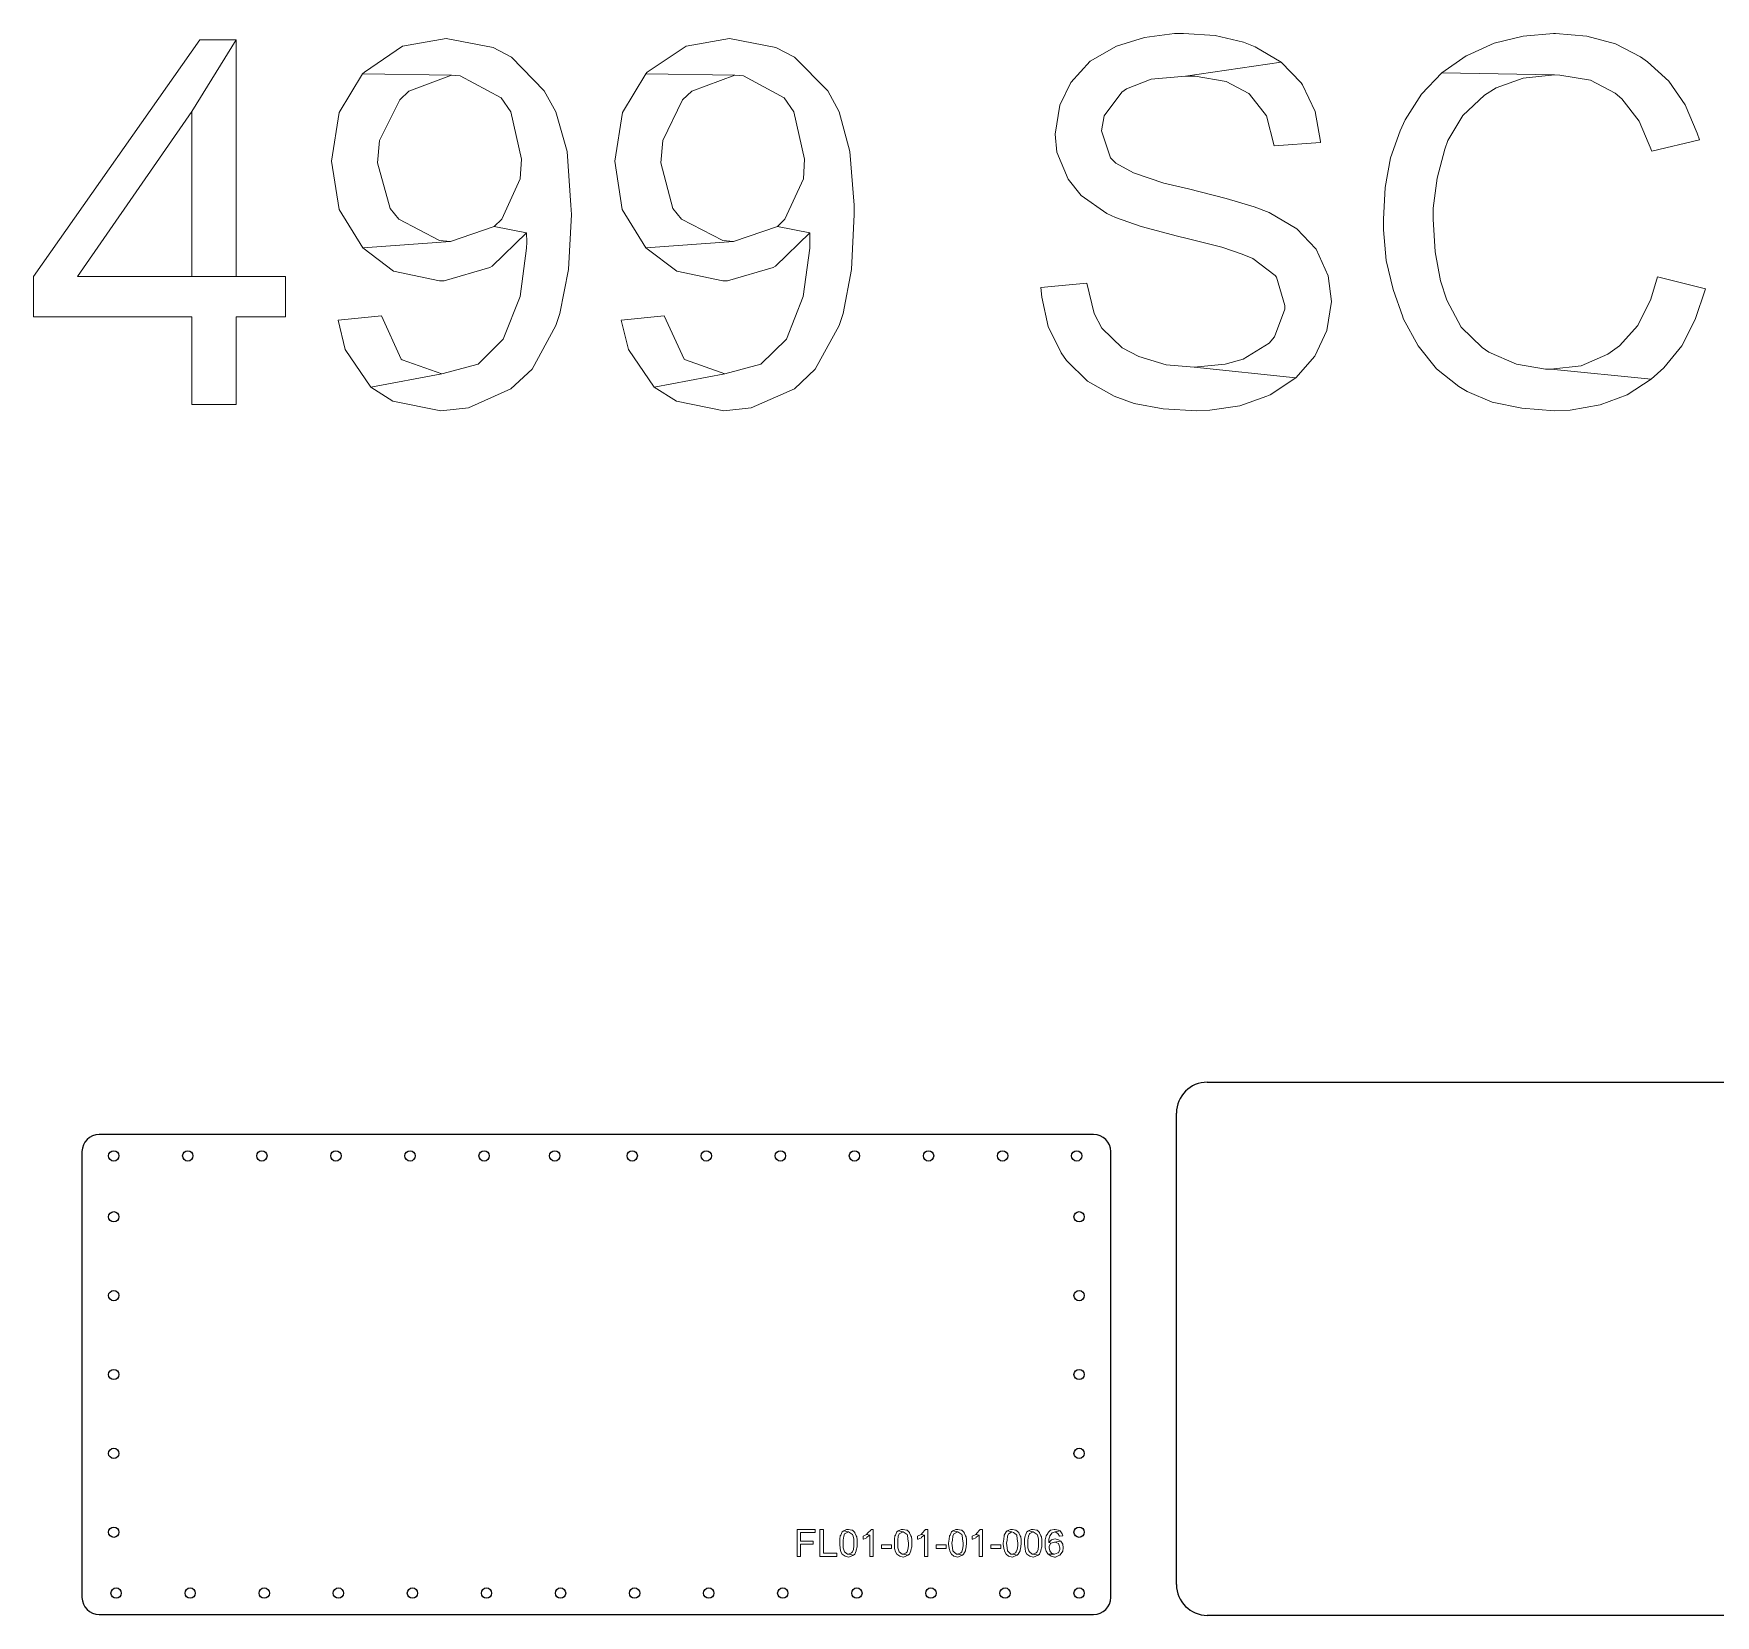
# Model space of a CAD drawing. Header units: millimetres. Extents: x 977 to 12288, y -94 to 5752.
# Drawn here: x 3372 to 4353, y 4626 to 5549 of the extents above; entities that cross this region are included whole.
import ezdxf

# ---------------------------------------------------------------- set-up
doc = ezdxf.new("R2010")
doc.units = ezdxf.units.MM

msp = doc.modelspace()

# ---------------------------------------------------------------- linework, layer by layer
at = {"color": 7, "linetype": 'Continuous', "lineweight": 25}
for p, q in [((4056.45858052, 4937.32464846), (4836.45858052, 4937.32464846)), ((4038.45858052, 4644.32464846), (4038.45858052, 4919.32464846)), ((3990.1781526, 4906.83825797), (3410.1781526, 4906.83825797)), ((3400.1781526, 4896.83825797), (3400.1781526, 4636.83825797)), ((4000.1781526, 4636.83825797), (4000.1781526, 4896.83825797)), ((3410.1781526, 4626.83825797), (3990.1781526, 4626.83825797)), ((4836.45858052, 4626.32464846), (4056.45858052, 4626.32464846))]:
    msp.add_line(p, q, dxfattribs=at)
at = {"color": 0, "lineweight": 0}
for points in [[(3490.14943117, 5545.3604979), (3468.99670236, 5545.3604979), (3371.97618621, 5407.44470606), (3371.97618621, 5383.75364979), (3464.20208383, 5383.75364979), (3464.20208383, 5332.70506426), (3490.14943117, 5332.70506426), (3490.14943117, 5383.75364979), (3518.91714235, 5383.75364979), (3518.91714235, 5407.44470606), (3490.14943117, 5407.44470606), (3397.64149717, 5407.44470606), (3464.20208383, 5503.61911305)], [(3490.14943117, 5545.3604979), (3464.20208383, 5503.61911305), (3464.20208383, 5407.44470606), (3397.64149717, 5407.44470606), (3490.14943117, 5407.44470606)], [(3612.55322189, 5546.20660706), (3587.16994731, 5541.69402491), (3564.88907297, 5526.46406017), (3563.76092743, 5525.61795101), (3615.65562211, 5524.77184186), (3620.73227703, 5524.48980548), (3644.70536968, 5511.51613181), (3650.34609736, 5503.33707667), (3656.55089781, 5475.69751102), (3655.70478866, 5464.41605566), (3644.98740606, 5440.72499939), (3640.47482392, 5436.49445363), (3659.37126165, 5432.82798063), (3659.65329804, 5427.46928933), (3659.37126165, 5423.80281634), (3655.70478866, 5395.59917793), (3645.83351521, 5370.77997612), (3631.16762324, 5356.11408415), (3610.01489443, 5350.47335646), (3568.55554596, 5342.85837409), (3581.52921963, 5334.67931895), (3609.45082166, 5329.03859127), (3625.52689556, 5330.73080957), (3650.34609736, 5341.73022856), (3662.75569826, 5353.2937203), (3676.57548109, 5378.67699488), (3678.83177216, 5385.72790448), (3683.90842707, 5411.39321544), (3685.60064538, 5443.54536323), (3685.31860899, 5448.90405453), (3683.06231792, 5480.21009317), (3676.57548109, 5503.33707667), (3669.80660787, 5515.74667757), (3650.62813375, 5535.20718808), (3639.91075115, 5540.84791576)], [(3777.82654299, 5546.20660706), (3752.44326842, 5541.69402491), (3729.88035769, 5526.46406017), (3729.03424854, 5525.61795101), (3780.92894322, 5524.77184186), (3786.00559813, 5524.48980548), (3809.6966544, 5511.51613181), (3815.33738208, 5503.33707667), (3821.54218253, 5475.69751102), (3820.97810977, 5464.41605566), (3809.97869078, 5440.72499939), (3805.74814502, 5436.49445363), (3824.64458276, 5432.82798063), (3824.64458276, 5427.46928933), (3824.64458276, 5423.80281634), (3820.69607338, 5395.59917793), (3811.10683632, 5370.77997612), (3796.15890796, 5356.11408415), (3775.00617915, 5350.47335646), (3733.82886707, 5342.85837409), (3746.80254074, 5334.67931895), (3774.44210638, 5329.03859127), (3790.51818028, 5330.73080957), (3815.61941847, 5341.73022856), (3827.74698299, 5353.2937203), (3841.84880219, 5378.67699488), (3844.10509327, 5385.72790448), (3848.8997118, 5411.39321544), (3850.5919301, 5443.54536323), (3850.5919301, 5448.90405453), (3848.05360264, 5480.21009317), (3841.84880219, 5503.33707667), (3835.07992897, 5515.74667757), (3815.61941847, 5535.20718808), (3804.90203587, 5540.84791576)], [(4042.6587077, 5549.0269709), (4037.3000164, 5549.0269709), (4019.81376059, 5546.77067983), (4003.45565031, 5541.69402491), (3988.22568556, 5532.950897), (3976.9442302, 5520.5412961), (3970.45739336, 5507.28558605), (3967.63702952, 5490.363403), (3968.76517506, 5479.92805678), (3975.25201189, 5464.13401927), (3982.86699426, 5454.54478221), (3997.81492262, 5444.109436), (4002.89157754, 5441.85314493), (4017.8395059, 5436.49445363), (4038.99223471, 5430.85372594), (4044.63296239, 5429.44354402), (4064.93958205, 5424.36688911), (4076.78511018, 5420.41837973), (4082.98991063, 5417.88005227), (4095.9635843, 5408.00877883), (4096.80969346, 5406.88063329), (4101.60431199, 5390.52252301), (4101.60431199, 5388.26623194), (4095.68154792, 5372.19015804), (4092.57914769, 5368.52368505), (4077.34918295, 5359.21648437), (4066.91383674, 5356.11408415), (4048.86350815, 5354.42186584), (4108.09114882, 5348.21706539), (4119.0905678, 5360.90870268), (4126.14147741, 5375.85663104), (4128.96184125, 5392.77881408), (4126.98758656, 5407.72674244), (4119.93667696, 5423.23874357), (4119.65464057, 5423.52077996), (4108.65522159, 5435.08427171), (4092.57914769, 5444.67350877), (4083.83601979, 5448.05794538), (4067.4779095, 5452.85256391), (4045.47907154, 5458.49329159), (4031.09521595, 5461.8777282), (4013.32692375, 5467.80049227), (4003.17361392, 5473.44121995), (4000.0712137, 5476.54362017), (3994.7125224, 5492.33765769), (3996.4047407, 5501.08078559), (4006.55805053, 5514.90056842), (4009.37841437, 5516.87482311), (4023.76226996, 5522.51555079), (4043.78685324, 5524.20776909), (4099.6300573, 5532.38682423), (4084.40009255, 5541.41198853), (4077.63121933, 5543.95031598), (4060.99107267, 5547.89882536)], [(4259.5446871, 5549.0269709), (4258.41654157, 5549.0269709), (4240.64824937, 5547.61678898), (4223.72606632, 5543.38624322), (4207.93202881, 5536.33533361), (4207.36795604, 5536.05329723), (4193.26613683, 5526.18202378), (4258.98061434, 5525.05387825), (4262.08301456, 5524.77184186), (4279.85130676, 5521.95147802), (4294.23516235, 5514.33649565), (4298.18367173, 5510.95205904), (4308.33698156, 5497.97838537), (4315.66992755, 5480.49212955), (4343.59152958, 5486.97896639), (4342.18134766, 5490.92747577), (4335.13043805, 5507.56762243), (4325.54120099, 5521.38740525), (4313.13160009, 5532.66886062), (4309.18309071, 5535.48922446), (4294.51719874, 5543.10420683), (4277.87705207, 5547.61678898)], [(4099.6300573, 5532.38682423), (4043.78685324, 5524.20776909), (4049.42758092, 5524.20776909), (4067.4779095, 5521.10536887), (4080.73361956, 5514.05445927), (4081.01565594, 5513.77242288), (4090.88692939, 5501.08078559), (4095.39951153, 5483.59452978), (4122.47500441, 5485.56878447), (4122.47500441, 5486.13285724), (4119.37260419, 5503.61911305), (4112.0396582, 5519.13111418), (4111.19354905, 5520.25925972)], [(3563.76092743, 5525.61795101), (3550.22318099, 5503.05504028), (3545.71059885, 5474.56936549), (3550.22318099, 5446.36572707), (3564.04296381, 5424.08485272), (3615.09154934, 5427.75132572), (3608.60471251, 5428.31539849), (3584.91365624, 5440.72499939), (3579.83700133, 5446.92979984), (3572.50405534, 5473.72325633), (3573.63220088, 5486.69693), (3585.47772901, 5510.38798627), (3590.83642031, 5515.46464119), (3615.65562211, 5524.77184186)], [(3729.03424854, 5525.61795101), (3715.4965021, 5503.05504028), (3710.98391995, 5474.56936549), (3715.21446571, 5446.36572707), (3729.03424854, 5424.08485272), (3780.08283407, 5427.75132572), (3773.87803361, 5428.31539849), (3749.90494096, 5440.72499939), (3744.82828605, 5446.92979984), (3737.77737644, 5473.72325633), (3738.90552198, 5486.69693), (3750.46901373, 5510.38798627), (3755.82770503, 5515.46464119), (3780.92894322, 5524.77184186)], [(4193.26613683, 5526.18202378), (4181.4206087, 5513.77242288), (4171.83137164, 5498.82449452), (4169.0110078, 5492.33765769), (4163.37028011, 5476.54362017), (4160.26787989, 5459.33940074), (4159.13973435, 5440.72499939), (4159.13973435, 5434.52019894), (4160.83195266, 5416.75190674), (4164.78046203, 5399.82972369), (4170.42118972, 5383.75364979), (4170.7032261, 5382.90754064), (4179.44635401, 5366.83146674), (4190.16373661, 5353.57575669), (4203.13741028, 5343.14041048), (4207.93202881, 5340.32004663), (4222.59792078, 5334.11524618), (4239.80214021, 5330.44877319), (4258.98061434, 5329.03859127), (4268.00577863, 5329.32062765), (4285.49203445, 5332.42302788), (4301.28607196, 5338.34579195), (4315.38789116, 5347.37095624), (4256.72432326, 5353.2937203), (4253.62192304, 5353.2937203), (4236.69973999, 5356.11408415), (4220.62366609, 5363.16499375), (4216.67515672, 5365.98535759), (4204.5475922, 5377.83088573), (4196.08650067, 5393.62492324), (4192.42002768, 5404.9063786), (4189.31762745, 5421.82856165), (4188.18948192, 5440.72499939), (4188.18948192, 5447.21183622), (4190.44577299, 5464.69809204), (4194.95835514, 5481.62027509), (4196.65057344, 5486.69693), (4205.39370135, 5501.36282198), (4218.08533864, 5513.20835011), (4224.85421186, 5517.43889587), (4240.64824937, 5523.07962356), (4258.98061434, 5525.05387825)], [(3640.47482392, 5436.49445363), (3615.09154934, 5427.75132572), (3564.04296381, 5424.08485272), (3581.81125602, 5410.54710629), (3608.60471251, 5404.9063786), (3611.42507635, 5404.9063786), (3637.93649646, 5412.52136097), (3639.34667838, 5413.36747013), (3659.37126165, 5432.82798063)], [(3805.74814502, 5436.49445363), (3780.08283407, 5427.75132572), (3729.03424854, 5424.08485272), (3747.08457712, 5410.54710629), (3773.87803361, 5404.9063786), (3776.69839746, 5404.9063786), (3803.20981757, 5412.52136097), (3804.61999949, 5413.36747013), (3824.64458276, 5432.82798063)], [(4319.05436416, 5407.16266968), (4315.10585478, 5394.18899601), (4307.49087241, 5378.67699488), (4296.77348981, 5366.83146674), (4290.00461659, 5362.03684821), (4274.49261546, 5355.26797499), (4256.72432326, 5353.2937203), (4315.38789116, 5347.37095624), (4322.72083715, 5354.13982946), (4333.15618337, 5366.83146674), (4341.05320212, 5382.34346787), (4346.97596619, 5400.11176007)], [(3986.25143087, 5403.49619668), (3959.45797438, 5400.95786922), (3960.02204715, 5395.31714154), (3963.68852014, 5378.11292211), (3971.30350251, 5362.88295737), (3974.40590274, 5358.37037522), (3986.53346726, 5346.2428107), (4002.04546838, 5337.49968279), (4013.89099652, 5333.26913703), (4030.81317957, 5330.16673681), (4050.27369007, 5329.03859127), (4057.88867244, 5329.32062765), (4075.37492826, 5331.85895511), (4091.16896577, 5337.49968279), (4093.14322046, 5338.34579195), (4108.09114882, 5348.21706539), (4048.86350815, 5354.42186584), (4032.50539787, 5355.83204776), (4016.42932398, 5360.62666629), (4006.84008691, 5365.70332121), (3994.99455878, 5377.26681296), (3990.48197663, 5385.72790448)], [(3574.76034641, 5384.31772256), (3549.65910822, 5381.7793951), (3553.6076176, 5364.85721205), (3568.55554596, 5342.85837409), (3610.01489443, 5350.47335646), (3586.88791093, 5358.6524116), (3586.32383816, 5359.21648437)], [(3739.75163113, 5384.31772256), (3714.65039295, 5381.7793951), (3718.88093871, 5364.85721205), (3733.82886707, 5342.85837409), (3775.00617915, 5350.47335646), (3752.16123204, 5358.6524116), (3751.31512288, 5359.21648437)]]:
    msp.add_lwpolyline(points, close=True, dxfattribs=at)
at = {"color": 4, "lineweight": 0}
for points in [[(3827.74698299, 4676.40639837), (3817.31163677, 4676.40639837), (3817.31163677, 4660.61236086), (3819.28589146, 4660.61236086), (3819.28589146, 4667.94530684), (3826.61883745, 4667.94530684), (3826.61883745, 4669.63752515), (3819.28589146, 4669.63752515), (3819.28589146, 4674.71418006), (3827.74698299, 4674.71418006)], [(3832.54160152, 4676.40639837), (3830.56734683, 4676.40639837), (3830.56734683, 4660.61236086), (3840.43862027, 4660.61236086), (3840.43862027, 4662.58661554), (3832.54160152, 4662.58661554)], [(3844.38712965, 4675.56028922), (3843.5410205, 4674.99621645), (3842.69491135, 4673.02196176), (3842.41287496, 4672.73992537), (3842.13083858, 4670.76567069), (3842.13083858, 4668.50937961), (3842.13083858, 4667.94530684), (3842.41287496, 4665.40697939), (3842.69491135, 4663.4327247), (3843.5410205, 4662.02254278), (3845.2332388, 4660.89439724), (3847.20749349, 4660.33032447), (3848.33563903, 4660.61236086), (3850.02785733, 4661.45847001), (3847.20749349, 4662.02254278), (3846.64342072, 4662.02254278), (3844.95120242, 4663.4327247), (3844.66916603, 4663.99679747), (3844.10509327, 4665.68901577), (3844.10509327, 4668.50937961), (3844.10509327, 4670.20159792), (3844.38712965, 4672.45788899), (3844.95120242, 4673.86807091), (3845.2332388, 4674.15010729), (3847.20749349, 4674.99621645)], [(3847.20749349, 4676.40639837), (3846.07934795, 4676.40639837), (3844.38712965, 4675.56028922), (3847.20749349, 4674.99621645), (3847.77156626, 4674.71418006), (3849.46378456, 4673.58603453), (3849.74582095, 4673.02196176), (3850.30989372, 4671.04770707), (3850.30989372, 4668.50937961), (3850.30989372, 4666.81716131), (3850.02785733, 4664.84290662), (3849.46378456, 4663.4327247), (3848.8997118, 4662.86865193), (3847.20749349, 4662.02254278), (3850.02785733, 4661.45847001), (3850.87396649, 4662.02254278), (3851.72007564, 4663.99679747), (3851.72007564, 4664.27883385), (3852.28414841, 4666.25308854), (3852.28414841, 4668.50937961), (3852.28414841, 4670.4836343), (3852.00211202, 4672.17585261), (3851.72007564, 4672.73992537), (3850.87396649, 4674.43214368), (3850.87396649, 4674.71418006), (3849.46378456, 4676.12436198), (3849.18174818, 4676.12436198)], [(3857.6428397, 4673.58603453), (3855.66858502, 4672.45788899), (3855.66858502, 4670.76567069), (3855.9506214, 4670.76567069), (3857.92487609, 4671.61177984), (3857.92487609, 4671.89381622), (3859.61709439, 4673.02196176)], [(3861.59134908, 4676.40639837), (3860.46320355, 4676.40639837), (3860.18116716, 4676.12436198), (3858.48894886, 4674.43214368), (3857.6428397, 4673.58603453), (3859.61709439, 4673.02196176), (3859.61709439, 4660.61236086), (3861.59134908, 4660.61236086)], [(3876.25724106, 4675.56028922), (3875.41113191, 4674.99621645), (3874.56502275, 4673.02196176), (3874.28298637, 4672.73992537), (3874.00094998, 4670.76567069), (3874.00094998, 4668.50937961), (3874.00094998, 4667.94530684), (3874.00094998, 4665.40697939), (3874.56502275, 4663.4327247), (3875.41113191, 4662.02254278), (3877.10335021, 4660.89439724), (3879.0776049, 4660.33032447), (3880.20575044, 4660.61236086), (3881.89796874, 4661.45847001), (3879.0776049, 4662.02254278), (3878.51353213, 4662.02254278), (3876.82131383, 4663.4327247), (3876.53927744, 4663.99679747), (3875.97520467, 4665.68901577), (3875.97520467, 4668.50937961), (3875.97520467, 4670.20159792), (3876.25724106, 4672.45788899), (3876.82131383, 4673.86807091), (3877.10335021, 4674.15010729), (3879.0776049, 4674.99621645)], [(3879.0776049, 4676.40639837), (3877.94945936, 4676.40639837), (3876.25724106, 4675.56028922), (3879.0776049, 4674.99621645), (3879.64167767, 4674.71418006), (3881.33389597, 4673.58603453), (3881.61593236, 4673.02196176), (3881.89796874, 4671.04770707), (3882.18000512, 4668.50937961), (3882.18000512, 4666.81716131), (3881.89796874, 4664.84290662), (3881.33389597, 4663.4327247), (3880.7698232, 4662.86865193), (3879.0776049, 4662.02254278), (3881.89796874, 4661.45847001), (3882.74407789, 4662.02254278), (3883.59018705, 4663.99679747), (3883.59018705, 4664.27883385), (3884.15425981, 4666.25308854), (3884.15425981, 4668.50937961), (3884.15425981, 4670.4836343), (3883.87222343, 4672.17585261), (3883.59018705, 4672.73992537), (3882.74407789, 4674.43214368), (3882.74407789, 4674.71418006), (3881.33389597, 4676.12436198), (3881.05185959, 4676.12436198)], [(3889.51295111, 4673.58603453), (3887.53869642, 4672.45788899), (3887.53869642, 4670.76567069), (3887.82073281, 4670.76567069), (3889.7949875, 4671.61177984), (3889.7949875, 4671.89381622), (3891.4872058, 4673.02196176)], [(3893.46146049, 4676.40639837), (3892.05127857, 4676.40639837), (3891.76924219, 4676.12436198), (3890.35906026, 4674.43214368), (3889.51295111, 4673.58603453), (3891.4872058, 4673.02196176), (3891.4872058, 4660.61236086), (3893.46146049, 4660.61236086)], [(3908.12735247, 4675.56028922), (3907.28124331, 4674.99621645), (3906.43513416, 4673.02196176), (3906.15309778, 4672.73992537), (3905.87106139, 4670.76567069), (3905.58902501, 4668.50937961), (3905.58902501, 4667.94530684), (3905.87106139, 4665.40697939), (3906.43513416, 4663.4327247), (3907.28124331, 4662.02254278), (3908.69142523, 4660.89439724), (3910.94771631, 4660.33032447), (3911.79382546, 4660.61236086), (3913.76808015, 4661.45847001), (3910.94771631, 4662.02254278), (3910.10160715, 4662.02254278), (3908.69142523, 4663.4327247), (3908.12735247, 4663.99679747), (3907.84531608, 4665.68901577), (3907.5632797, 4668.50937961), (3907.84531608, 4670.20159792), (3908.12735247, 4672.45788899), (3908.69142523, 4673.86807091), (3908.97346162, 4674.15010729), (3910.94771631, 4674.99621645)], [(3910.94771631, 4676.40639837), (3909.81957077, 4676.40639837), (3908.12735247, 4675.56028922), (3910.94771631, 4674.99621645), (3911.51178908, 4674.71418006), (3913.20400738, 4673.58603453), (3913.48604376, 4673.02196176), (3913.76808015, 4671.04770707), (3914.05011653, 4668.50937961), (3914.05011653, 4666.81716131), (3913.76808015, 4664.84290662), (3913.20400738, 4663.4327247), (3912.63993461, 4662.86865193), (3910.94771631, 4662.02254278), (3913.76808015, 4661.45847001), (3914.33215292, 4662.02254278), (3915.46029845, 4663.99679747), (3915.46029845, 4664.27883385), (3915.74233484, 4666.25308854), (3916.02437122, 4668.50937961), (3916.02437122, 4670.4836343), (3915.74233484, 4672.17585261), (3915.46029845, 4672.73992537), (3914.6141893, 4674.43214368), (3914.6141893, 4674.71418006), (3913.20400738, 4676.12436198), (3912.921971, 4676.12436198)], [(3921.38306252, 4673.58603453), (3919.40880783, 4672.45788899), (3919.40880783, 4670.76567069), (3919.69084422, 4670.76567069), (3921.38306252, 4671.61177984), (3921.6650989, 4671.89381622), (3923.35731721, 4673.02196176)], [(3925.3315719, 4676.40639837), (3923.92138998, 4676.40639837), (3923.63935359, 4676.12436198), (3922.22917167, 4674.43214368), (3921.38306252, 4673.58603453), (3923.35731721, 4673.02196176), (3923.35731721, 4660.61236086), (3925.3315719, 4660.61236086)], [(3939.71542749, 4675.56028922), (3939.15135472, 4674.99621645), (3938.02320918, 4673.02196176), (3938.02320918, 4672.73992537), (3937.7411728, 4670.76567069), (3937.45913642, 4668.50937961), (3937.45913642, 4667.94530684), (3937.7411728, 4665.40697939), (3938.30524557, 4663.4327247), (3939.15135472, 4662.02254278), (3940.56153664, 4660.89439724), (3942.81782771, 4660.33032447), (3943.66393687, 4660.61236086), (3945.63819156, 4661.45847001), (3942.81782771, 4662.02254278), (3941.97171856, 4662.02254278), (3940.56153664, 4663.4327247), (3939.99746387, 4663.99679747), (3939.71542749, 4665.68901577), (3939.43339111, 4668.50937961), (3939.71542749, 4670.20159792), (3939.99746387, 4672.45788899), (3940.56153664, 4673.86807091), (3940.84357303, 4674.15010729), (3942.53579133, 4674.99621645)], [(3942.81782771, 4676.40639837), (3941.68968218, 4676.40639837), (3939.71542749, 4675.56028922), (3942.53579133, 4674.99621645), (3943.38190048, 4674.71418006), (3945.07411879, 4673.58603453), (3945.35615517, 4673.02196176), (3945.63819156, 4671.04770707), (3945.92022794, 4668.50937961), (3945.92022794, 4666.81716131), (3945.63819156, 4664.84290662), (3945.07411879, 4663.4327247), (3944.51004602, 4662.86865193), (3942.81782771, 4662.02254278), (3945.63819156, 4661.45847001), (3946.20226432, 4662.02254278), (3947.33040986, 4663.99679747), (3947.33040986, 4664.27883385), (3947.61244625, 4666.25308854), (3947.89448263, 4668.50937961), (3947.89448263, 4670.4836343), (3947.61244625, 4672.17585261), (3947.33040986, 4672.73992537), (3946.48430071, 4674.43214368), (3946.48430071, 4674.71418006), (3944.7920824, 4676.12436198), (3944.7920824, 4676.12436198)], [(3952.12502839, 4675.56028922), (3951.27891924, 4674.99621645), (3950.43281009, 4673.02196176), (3950.1507737, 4672.73992537), (3949.86873732, 4670.76567069), (3949.86873732, 4668.50937961), (3949.86873732, 4667.94530684), (3950.1507737, 4665.40697939), (3950.43281009, 4663.4327247), (3951.27891924, 4662.02254278), (3952.97113754, 4660.89439724), (3954.94539223, 4660.33032447), (3956.07353777, 4660.61236086), (3957.76575607, 4661.45847001), (3954.94539223, 4662.02254278), (3954.38131946, 4662.02254278), (3952.68910116, 4663.4327247), (3952.40706478, 4663.99679747), (3951.84299201, 4665.68901577), (3951.84299201, 4668.50937961), (3951.84299201, 4670.20159792), (3952.12502839, 4672.45788899), (3952.68910116, 4673.86807091), (3952.97113754, 4674.15010729), (3954.94539223, 4674.99621645)], [(3954.94539223, 4676.40639837), (3953.8172467, 4676.40639837), (3952.12502839, 4675.56028922), (3954.94539223, 4674.99621645), (3955.509465, 4674.71418006), (3957.20168331, 4673.58603453), (3957.48371969, 4673.02196176), (3958.04779246, 4671.04770707), (3958.04779246, 4668.50937961), (3958.04779246, 4666.81716131), (3957.76575607, 4664.84290662), (3957.20168331, 4663.4327247), (3956.63761054, 4662.86865193), (3954.94539223, 4662.02254278), (3957.76575607, 4661.45847001), (3958.61186523, 4662.02254278), (3959.45797438, 4663.99679747), (3959.45797438, 4664.27883385), (3960.02204715, 4666.25308854), (3960.02204715, 4668.50937961), (3960.02204715, 4670.4836343), (3959.74001076, 4672.17585261), (3959.45797438, 4672.73992537), (3958.61186523, 4674.43214368), (3958.61186523, 4674.71418006), (3957.20168331, 4676.12436198), (3956.91964692, 4676.12436198)], [(3967.63702952, 4676.40639837), (3967.07295675, 4676.40639837), (3965.09870206, 4676.12436198), (3963.68852014, 4674.71418006), (3963.40648376, 4674.15010729), (3962.5603746, 4672.73992537), (3961.99630184, 4670.4836343), (3961.99630184, 4667.94530684), (3961.99630184, 4665.68901577), (3962.5603746, 4663.71476108), (3963.40648376, 4662.30457916), (3963.68852014, 4662.02254278), (3967.35499314, 4662.02254278), (3965.66277483, 4662.58661554), (3964.53462929, 4663.99679747), (3964.25259291, 4665.68901577), (3964.25259291, 4666.53512492), (3965.09870206, 4668.22734323), (3965.38073845, 4668.50937961), (3963.97055653, 4668.791416), (3963.97055653, 4670.76567069), (3964.53462929, 4672.45788899), (3964.53462929, 4672.73992537), (3965.94481121, 4674.43214368), (3967.63702952, 4674.99621645), (3970.73942974, 4675.56028922), (3969.61128421, 4676.12436198)], [(3971.02146613, 4669.63752515), (3967.35499314, 4669.07345238), (3967.63702952, 4669.07345238), (3969.61128421, 4668.22734323), (3969.89332059, 4667.66327046), (3970.45739336, 4665.68901577), (3970.45739336, 4664.84290662), (3969.61128421, 4662.86865193), (3969.32924782, 4662.86865193), (3967.35499314, 4662.02254278), (3963.68852014, 4662.02254278), (3965.38073845, 4660.89439724), (3967.35499314, 4660.33032447), (3967.9190659, 4660.33032447), (3969.89332059, 4661.17643362), (3970.45739336, 4661.45847001), (3971.86757528, 4663.15068831), (3972.14961167, 4663.71476108), (3972.43164805, 4665.68901577), (3972.14961167, 4667.94530684)], [(3967.63702952, 4671.04770707), (3967.63702952, 4671.04770707), (3965.66277483, 4670.4836343), (3965.38073845, 4670.20159792), (3963.97055653, 4668.791416), (3965.38073845, 4668.50937961), (3967.35499314, 4669.07345238), (3971.02146613, 4669.63752515), (3969.61128421, 4670.4836343)], [(3970.73942974, 4675.56028922), (3967.63702952, 4674.99621645), (3967.63702952, 4674.99621645), (3969.32924782, 4674.15010729), (3970.17535698, 4672.45788899), (3972.14961167, 4672.73992537), (3971.86757528, 4673.86807091)], [(3866.38596761, 4665.40697939), (3866.38596761, 4667.38123408), (3872.30873168, 4667.38123408), (3872.30873168, 4665.40697939), (3866.38596761, 4665.40697939)], [(3898.25607902, 4665.40697939), (3898.25607902, 4667.38123408), (3904.17884309, 4667.38123408), (3904.17884309, 4665.40697939), (3898.25607902, 4665.40697939)], [(3930.12619043, 4665.40697939), (3930.12619043, 4667.38123408), (3936.0489545, 4667.38123408), (3936.0489545, 4665.40697939), (3930.12619043, 4665.40697939)]]:
    msp.add_lwpolyline(points, close=True, dxfattribs=at)
at = {"color": 7, "linetype": 'Continuous', "lineweight": 25}
for centre in [(3418.6781526, 4894.33825797), (3461.8781526, 4894.33825797), (3505.0781526, 4894.33825797), (3548.2781526, 4894.33825797), (3591.4781526, 4894.33825797), (3634.6781526, 4894.33825797), (3675.8781526, 4894.33825797), (3721.0781526, 4894.33825797), (3764.2781526, 4894.33825797), (3807.4781526, 4894.33825797), (3850.6781526, 4894.33825797), (3893.8781526, 4894.33825797), (3937.0781526, 4894.33825797), (3980.2781526, 4894.33825797), (3418.6781526, 4858.83825797), (3981.6781526, 4858.83825797), (3418.6781526, 4812.83825797), (3981.6781526, 4812.83825797), (3418.6781526, 4766.83825797), (3981.6781526, 4766.83825797), (3418.6781526, 4720.83825797), (3981.6781526, 4720.83825797), (3418.6781526, 4674.83825797), (3981.6781526, 4674.83825797), (3420.0781526, 4639.33825797), (3463.2781526, 4639.33825797), (3506.4781526, 4639.33825797), (3549.6781526, 4639.33825797), (3592.8781526, 4639.33825797), (3636.0781526, 4639.33825797), (3679.2781526, 4639.33825797), (3722.4781526, 4639.33825797), (3765.6781526, 4639.33825797), (3808.8781526, 4639.33825797), (3852.0781526, 4639.33825797), (3895.2781526, 4639.33825797), (3938.4781526, 4639.33825797), (3981.6781526, 4639.33825797)]:
    msp.add_circle(centre, 3, dxfattribs=at)
for centre, radius, start, end in [((4056.45858052, 4919.32464846), 18, 90, 180), ((3410.1781526, 4896.83825797), 10, 90, 180), ((3990.1781526, 4896.83825797), 10, 0, 90), ((4056.45858052, 4644.32464846), 18, 180, 270), ((3410.1781526, 4636.83825797), 10, 180, 270), ((3990.1781526, 4636.83825797), 10, 270, 0)]:
    msp.add_arc(centre, radius, start, end, dxfattribs=at)

doc.saveas('drawing.dxf')
